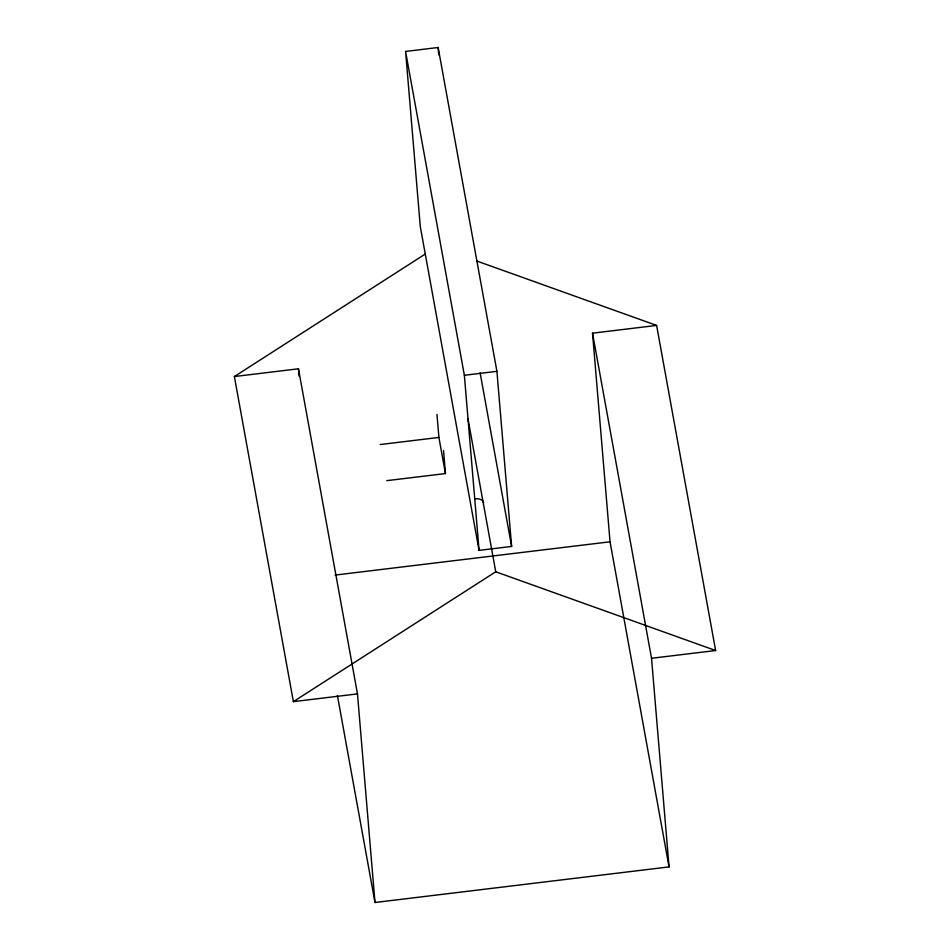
<?xml version="1.0" encoding="UTF-8"?>
<svg xmlns="http://www.w3.org/2000/svg" width="950" height="950" viewBox="0 0 950 950"><rect width="100%" height="100%" fill="white"/><g stroke="black" fill="none" stroke-linecap="round" stroke-linejoin="round"><path stroke-width="1.43" d="M651.534 658.279L715.623 650.524L656.616 325.423L592.527 333.177L651.534 658.279L669.049 866.899L374.989 902.5L357.473 693.892L293.384 701.646L234.377 376.544L425.493 253.899M293.384 701.646L495.746 571.781L715.623 650.524M405.579 51.443L438.14 47.5L496.921 371.331L511.622 546.44L479.061 550.383L420.28 226.551L405.579 51.443L464.36 375.274L479.061 550.383M234.377 376.544L298.466 368.79L357.473 693.892M464.36 375.274L496.921 371.331M380.202 444.541L438.9 437.439L445.455 473.563L386.757 480.664M335.101 575.082L610.043 541.797L669.049 866.899M477.09 261.131L656.616 325.423M480.118 372.851L511.622 546.44M467.982 418.808L495.746 571.781M337.416 695.483L374.989 902.5M592.527 333.177L610.043 541.797M438.14 47.5L438.758 54.863M443.519 450.502L445.455 473.563M436.964 414.39L438.9 437.439M298.466 368.79L299.084 376.129M474.917 498.762A7.861 4.857 -4.8 0 1 483.586 502.621"/></g></svg>
